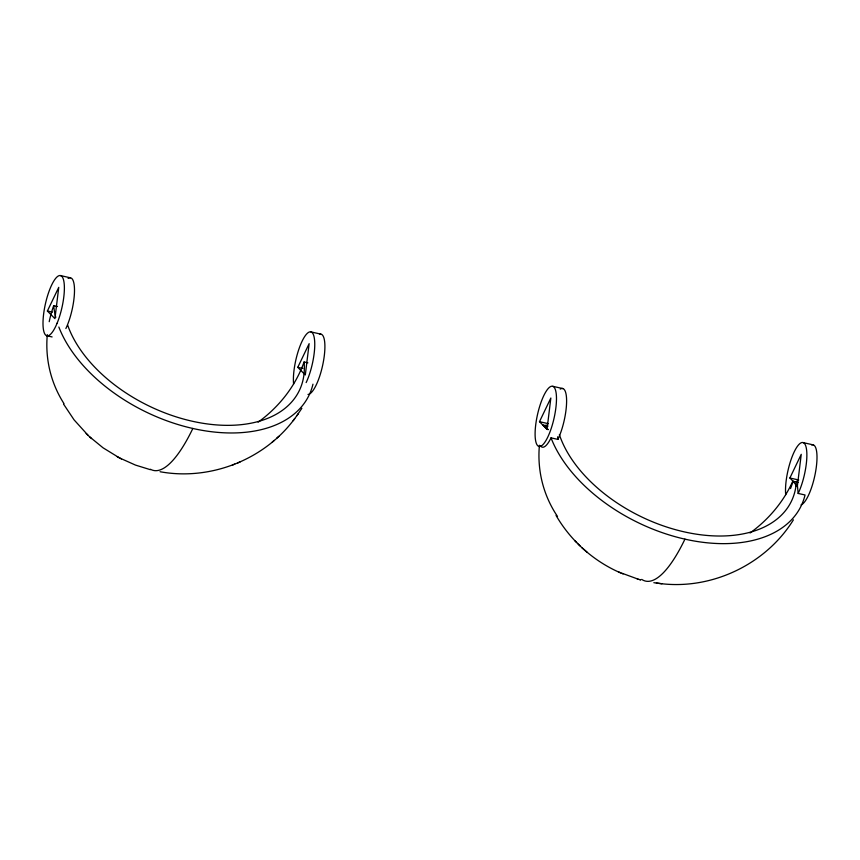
<?xml version="1.0" encoding="UTF-8"?>
<svg xmlns="http://www.w3.org/2000/svg" width="860" height="860" viewBox="0 0 860 860"><rect width="100%" height="100%" fill="white"/><g stroke="black" fill="none" stroke-linecap="round" stroke-linejoin="round"><path stroke-width="1.29" d="M547.024 429.333L550.851 398.019L539.489 421.679L547.024 429.333L548.293 429.613A138.514 23.155 15.4 0 1 543.068 425.044L547.971 426.151M641.721 579.393A138.847 38.12 -77.3 0 0 684.947 539.145A138.847 85.849 25.7 0 0 805.035 494.984L798.166 493.436L797.424 485.642L801.251 454.327L789.888 477.999L793.124 481.288L790.544 488.577M47.386 311.008L58.749 287.348L54.922 318.662L47.386 311.008L52.449 312.148M297.775 367.327L309.148 343.656L305.311 374.971L297.775 367.327L302.849 368.467M296.872 415.649L301.86 408.285M793.425 519.816C765.808 564.515 711.284 590.401 659.222 583.424M160.046 471.731C210.195 480.955 264.471 459.724 294.722 418.583M293.174 420.68L298.431 413.531M276.845 438.073L278.844 436.321M272.255 442.115L274.2 440.406M232.35 465.11L234.726 464.153M237.629 462.959L240.123 461.949M653.837 582.693L661.942 583.757M656.352 583.069L658.824 583.37M60.318 275.544L70.456 277.823M310.718 331.852L320.844 334.131M552.84 386.323A30.852 8.471 -77.3 0 1 549.217 433.848A30.852 8.471 -77.3 0 1 535.307 428.85A30.852 8.471 -77.3 0 1 552.84 386.323L562.967 388.602M803.229 442.631L813.366 444.91M49.213 321.694A138.847 122.389 -19.5 0 1 53.685 305.676L57.48 306.525M67.768 325.424A128.054 79.174 25.7 0 0 203.971 423.453A128.054 79.174 25.7 0 0 304.075 361.985L307.88 362.834M539.489 421.679L548.357 423.679M789.888 477.999L798.746 479.987M750.06 532.985A128.054 112.875 -19.5 0 0 792.769 481.202L798.026 482.385M559.376 434.644A128.054 79.174 25.7 0 0 686.087 532.275A128.054 79.174 25.7 0 0 796.048 485.33L797.424 485.642M540.392 445.706A30.852 8.471 -77.3 0 0 551.024 437.858L557.904 439.395A30.852 8.471 -77.3 0 0 566.536 403.899A30.852 8.471 -77.3 0 0 560.236 389.118M47.042 335.798L52.105 336.937M150.35 469.678L135.514 465.099L119.615 457.971M618.534 571.964L638.109 579.156M639.593 579.575L640.775 579.898L637.206 578.909M622.285 573.609L623.059 573.942M620.78 572.975C593.787 561.376 570.76 540.854 556.054 515.441M89.687 436.858L103.039 447.802L119.271 457.778M117.175 456.681L121.454 458.928M581.854 547.637L587.09 552.238M63.543 404.082L74.089 419.873L88.15 435.407M86.161 433.548L91.525 438.579M574.77 540.617L576.673 542.542M578.167 544.047L579.941 545.842M557.656 436.805L557.904 439.395M545.756 427.893A30.852 8.471 -77.3 0 1 546.143 424.883M785.707 494.693A30.852 8.471 -77.3 0 1 794.145 451.994A30.852 8.471 -77.3 0 1 806.68 450.737A30.852 8.471 -77.3 0 1 798.166 493.436M811.614 444.942A30.852 8.471 -77.3 0 1 815.592 471.731A30.852 8.471 -77.3 0 1 801.025 504.927M795.951 486.169A30.852 8.471 -77.3 0 1 796.543 481.191M684.947 539.145A138.847 85.849 25.7 0 1 551.024 437.858M557.516 516.473A138.847 122.389 -19.5 0 1 539.413 445.254M792.769 481.202A127.688 21.349 15.4 0 1 796.048 485.33M293.593 384.022A30.852 8.471 -77.3 0 1 302.01 341.388A30.852 8.471 -77.3 0 1 314.556 339.947A30.852 8.471 -77.3 0 1 306.149 382.582M319.501 334.271A30.852 8.471 -77.3 0 1 323.209 362.598A30.852 8.471 -77.3 0 1 307.998 394.428M68.123 278.446A30.852 8.471 -77.3 0 1 74.433 293.12A30.852 8.471 -77.3 0 1 65.876 328.541M312.965 384.173A138.847 85.849 25.7 0 1 192.844 428.473A138.847 38.12 -77.3 0 1 150.468 469.259M192.844 428.473A138.847 85.849 25.7 0 1 58.856 327.026M55.782 317.437A138.847 85.849 25.7 0 1 53.685 305.676M63.973 403.619A138.847 122.389 -19.5 0 1 47.3 334.626M304.075 361.985A128.054 112.875 -19.5 0 1 258.129 422.185M57.115 323.188A30.852 8.471 -77.3 0 0 60.737 275.651A30.852 8.471 -77.3 0 0 43.204 318.189A30.852 8.471 -77.3 0 0 57.115 323.188"/></g></svg>
